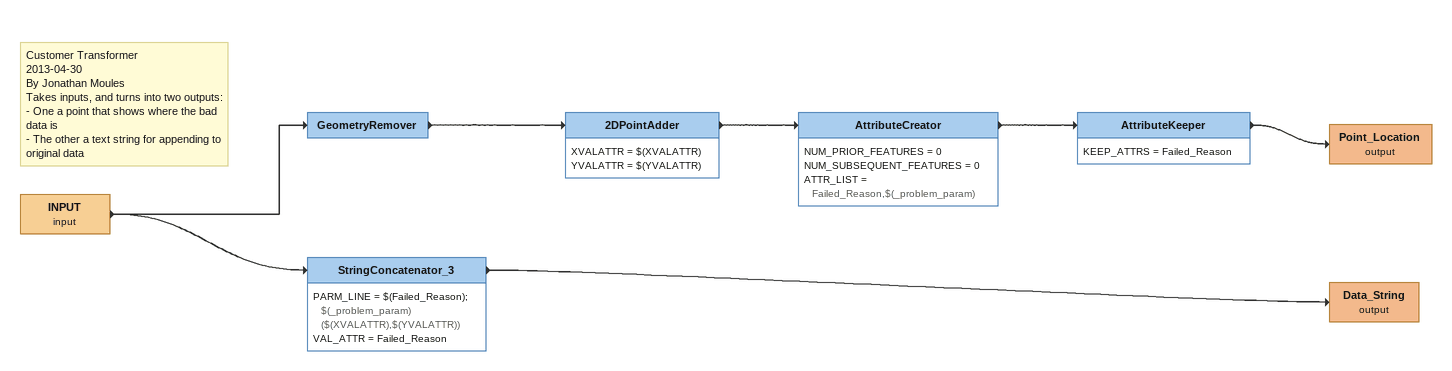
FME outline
Note: Customer Transformer / 2013-04-30 / By Jonathan Moules / Takes inputs, and turns into two outputs: / - One a point that shows where the bad data is / - The other a text string for appending to original data
INPUT (input)
    -> GeometryRemover
    -> StringConcatenator_3
GeometryRemover
    -> 2DPointAdder
2DPointAdder
    XVALATTR = $(XVALATTR)
    YVALATTR = $(YVALATTR)
    -> AttributeCreator
AttributeCreator
    NUM_PRIOR_FEATURES = 0
    NUM_SUBSEQUENT_FEATURES = 0
    ATTR_LIST = Failed_Reason,$(_problem_param)
    -> AttributeKeeper
AttributeKeeper
    KEEP_ATTRS = Failed_Reason
    -> Point_Location (output)
Point_Location (output)
StringConcatenator_3
    PARM_LINE = $(Failed_Reason); $(_problem_param) ($(XVALATTR),$(YVALATTR))
    VAL_ATTR = Failed_Reason
    -> Data_String (output)
Data_String (output)
